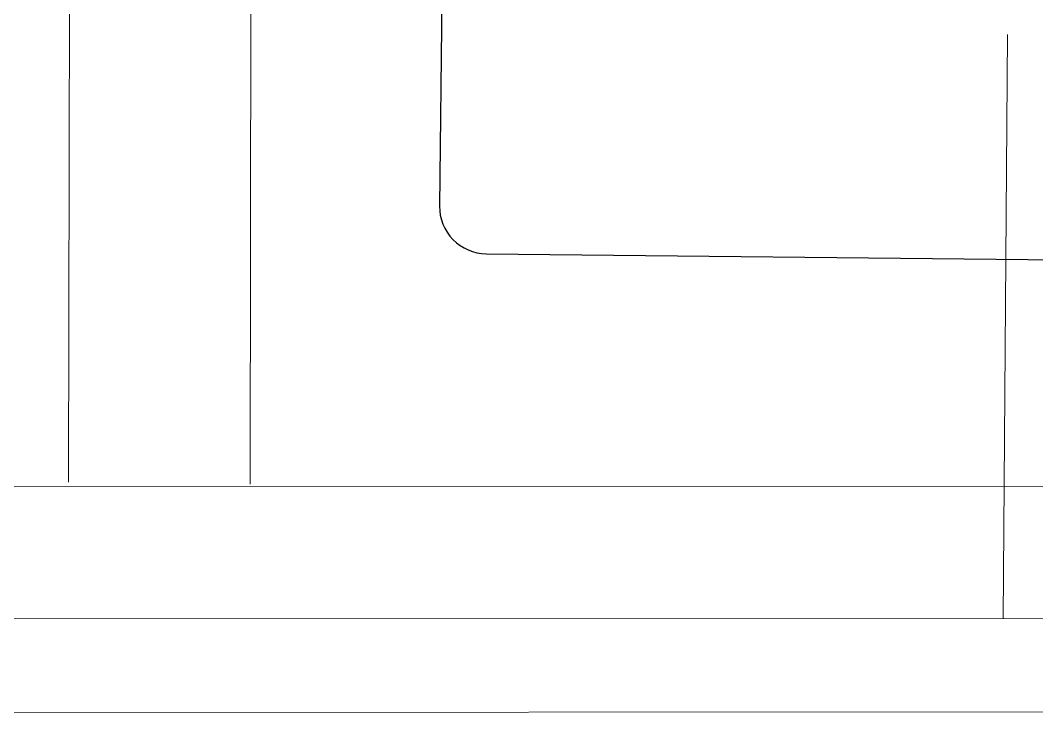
# Paper-space layout 'office1 floor1' of a CAD drawing. Header units: inches. Extents: x 0.3 to 10.8, y 1.4 to 4.2.
# Drawn here: x 1.2073 to 1.3861, y 1.9872 to 2.1094 of the extents above; entities that cross this region are included whole.
import ezdxf

# ---------------------------------------------------------------- set-up
doc = ezdxf.new("R2010")
doc.units = ezdxf.units.IN
doc.header["$MEASUREMENT"] = 0
doc.layers.get('0').update_dxf_attribs({"lineweight": 0})
doc.layers.add('WALL 1 100', color=250, linetype='Continuous', lineweight=9)
doc.layers.add('провода', color=1, linetype='Continuous', lineweight=5)

psp = doc.layouts.new('office1 floor1')

# ---------------------------------------------------------------- linework, layer by layer
at = {"color": 7, "linetype": 'ByBlock', "lineweight": -2}
for p, q in [((1.28164, 2.13465), (1.28101, 2.07673)), ((1.28923, 2.06834), (1.40921, 2.06704))]:
    psp.add_line(p, q, dxfattribs=at)
psp.add_arc((1.28932, 2.07664), 0.0083, 179.3808, 269.3808, dxfattribs=at)
at = {"layer": 'WALL 1 100', "color": 0}
for p, q in [((1.21671, 2.42967), (1.21572, 2.02817)), ((1.24829, 2.42967), (1.2477, 2.02779)), ((0.31925, 2.0269), (5.31794, 2.02918)), ((0.27958, 1.98723), (5.31822, 1.98941))]:
    psp.add_line(p, q, dxfattribs=at)
at = {"layer": 'провода', "color": 1}
for p, q in [((1.38017, 2.00414), (1.38098, 2.10689)), ((3.73975, 2.00469), (0.29502, 2.00388))]:
    psp.add_line(p, q, dxfattribs=at)

doc.saveas('drawing.dxf')
